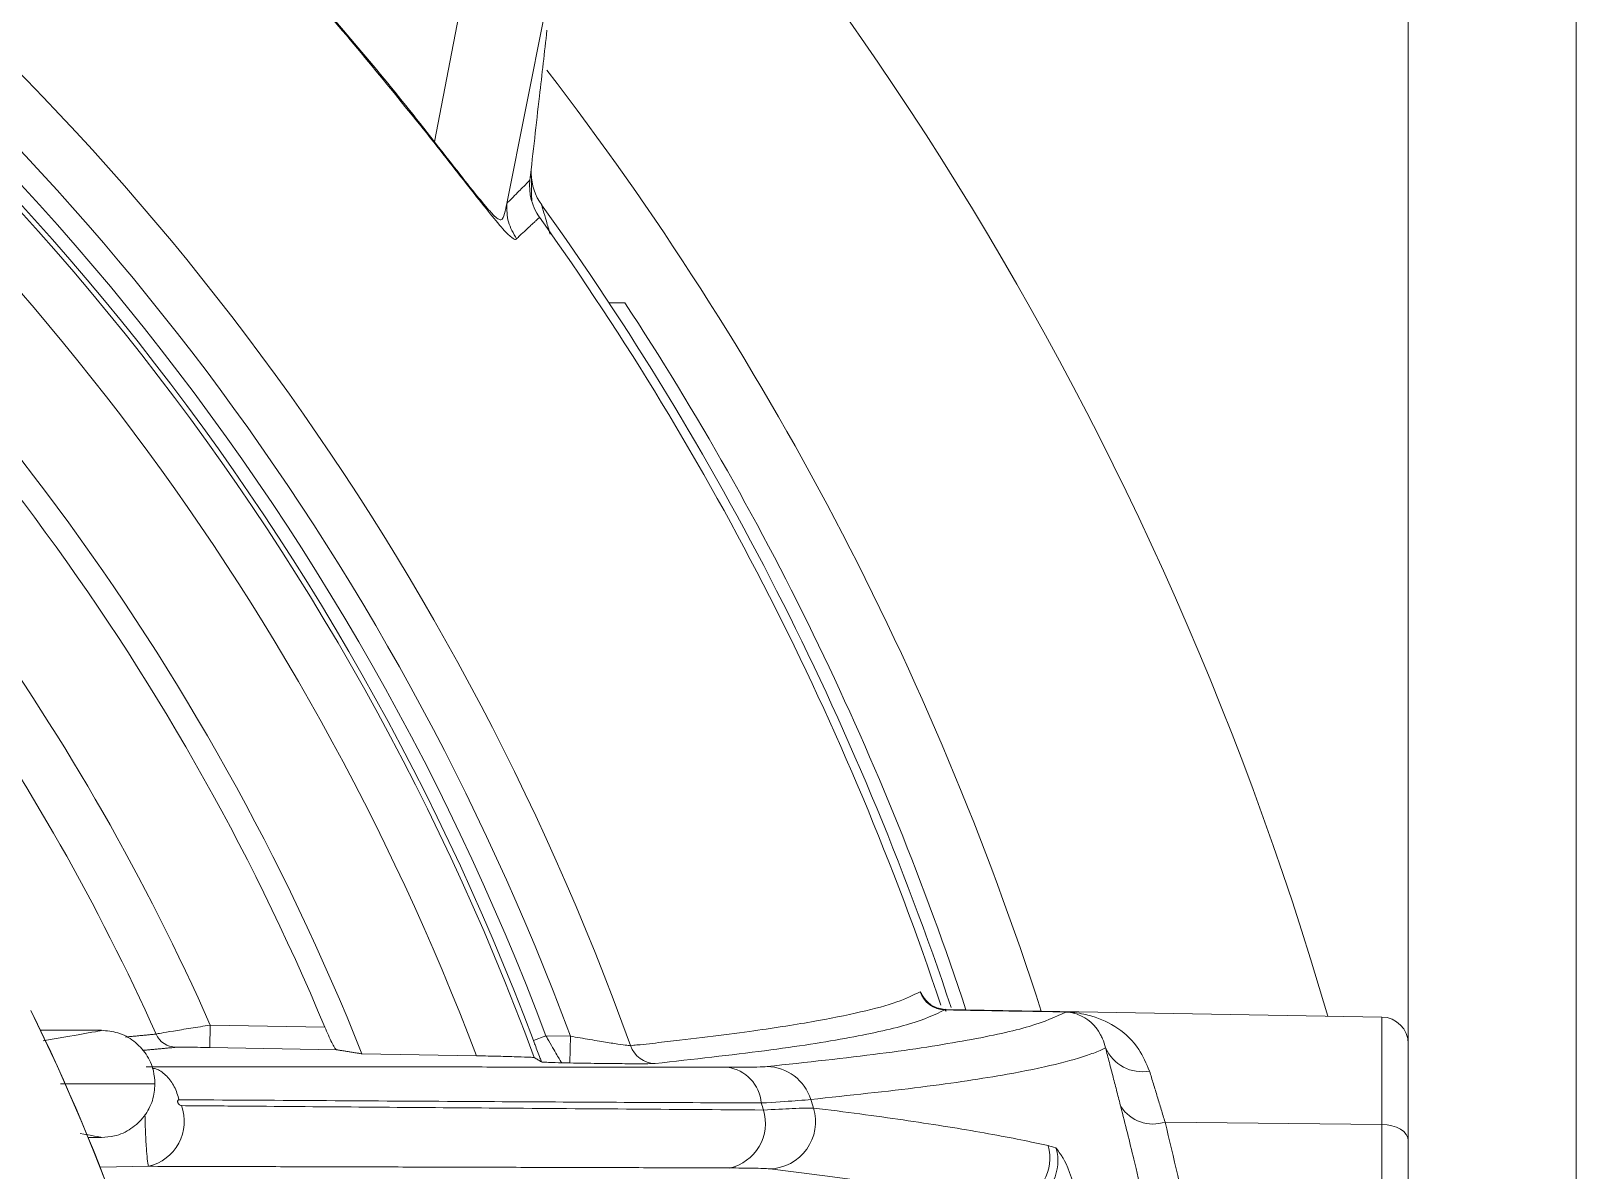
# Model space of a CAD drawing. Extents: x 16.7 to 113.1, y 4.5 to 84.5.
# Drawn here: x 109.13 to 110.861, y 36.786 to 38.061 of the extents above; entities that cross this region are included whole.
import ezdxf

# ---------------------------------------------------------------- set-up
doc = ezdxf.new("R2010")
doc.units = 0
doc.header["$MEASUREMENT"] = 0
doc.linetypes.add('SLD-SOLID', pattern=[0])
doc.layers.add('OBJECT', color=7, linetype='CONTINUOUS')

msp = doc.modelspace()

# ---------------------------------------------------------------- linework, layer by layer
at = {"layer": 'OBJECT', "linetype": 'SLD-SOLID', "lineweight": 15}
for p, q in [((110.6727, 44.0865), (110.6727, 36.265)), ((110.8607, 35.1139), (110.8607, 44.0865)), ((109.6274, 38.1723), (109.5821, 37.9367)), ((109.7056, 38.0808), (109.6632, 37.8677)), ((109.7775, 37.7565), (109.7955, 37.7565)), ((110.6432, 36.957), (110.1551, 36.9655)), ((109.3311, 36.9479), (109.3307, 36.9229)), ((109.3311, 36.9479), (109.4594, 36.9456)), ((110.6432, 36.8368), (110.6432, 36.957)), ((109.141, 36.9421), (109.2092, 36.9421)), ((109.693, 36.9308), (109.707, 36.936)), ((109.707, 36.936), (109.7344, 36.9356)), ((109.7344, 36.9356), (109.7339, 36.9056)), ((109.4722, 36.9204), (109.3307, 36.9229)), ((109.5009, 36.9158), (109.6292, 36.9136)), ((109.7339, 36.9056), (109.7247, 36.9057)), ((110.4004, 36.8393), (110.6432, 36.8368)), ((110.6432, 36.3568), (110.6432, 36.8368)), ((109.1943, 36.8221), (109.2092, 36.8221)), ((109.2622, 36.7899), (109.2077, 36.7889))]:
    msp.add_line(p, q, dxfattribs=at)
at = {"layer": 'OBJECT', "linetype": 'SLD-SOLID', "lineweight": 15, "flags": 128}
for points in [[(110.1547, 36.9657), (110.1538, 36.9655), (110.1449, 36.9672), (110.1386, 36.9704), (110.1346, 36.9735), (110.1324, 36.9759), (110.131, 36.9777), (110.1306, 36.9784), (110.1314, 36.9767)], [(109.144, 36.9303), (109.1478, 36.931), (109.1692, 36.9347), (109.1833, 36.9371), (109.1926, 36.9388), (109.1986, 36.9399), (109.2026, 36.9406), (109.2051, 36.9411), (109.2067, 36.9414), (109.2078, 36.9417), (109.2084, 36.9418), (109.2088, 36.9419), (109.2091, 36.942), (109.2092, 36.942), (109.2093, 36.942), (109.2093, 36.9421), (109.2093, 36.9421), (109.2093, 36.9421), (109.2093, 36.9421), (109.2093, 36.9421), (109.2093, 36.9421), (109.2092, 36.9421), (109.2092, 36.9421), (109.2092, 36.9421), (109.2092, 36.9421), (109.2092, 36.9421), (109.2092, 36.9421), (109.2092, 36.9421), (109.2092, 36.9421), (109.2092, 36.9421)], [(109.1853, 36.8267), (109.1895, 36.826), (109.1967, 36.8247), (109.2013, 36.8238), (109.2043, 36.8232), (109.2062, 36.8229), (109.2074, 36.8226), (109.2082, 36.8224), (109.2087, 36.8223), (109.209, 36.8223), (109.2092, 36.8222), (109.2092, 36.8222), (109.2093, 36.8221), (109.2093, 36.8221), (109.2093, 36.8221), (109.2093, 36.8221), (109.2093, 36.8221), (109.2093, 36.8221), (109.2093, 36.8221), (109.2092, 36.8221), (109.2092, 36.8221), (109.2092, 36.8221), (109.2092, 36.8221), (109.2092, 36.8221), (109.2092, 36.8221), (109.2092, 36.8221), (109.2092, 36.8221)], [(110.6727, 36.8188), (110.6721, 36.8223), (110.6705, 36.8256), (110.6677, 36.8287), (110.6641, 36.8314), (110.6596, 36.8336), (110.6545, 36.8353), (110.649, 36.8364), (110.6432, 36.8368)]]:
    msp.add_lwpolyline(points, dxfattribs=at)
at = {"layer": 'OBJECT', "linetype": 'SLD-SOLID', "lineweight": 15}
for centre, radius, start, end in [((106.9727, 35.9065), 3.76, 16.2407, 79.9678), ((106.9727, 35.9065), 3.0068, 19.7991, 86.1975), ((106.9727, 35.9065), 2.9472, 20.4368, 86.0663), ((106.9727, 35.9065), 2.9217, 20.6331, 58.8549), ((106.9727, 35.9065), 2.9067, 20.6331, 58.5533), ((106.9727, 35.9065), 2.901, 20.2713, 58.3816), ((106.9727, 35.9065), 2.841, 20.7614, 53.9816), ((106.9727, 35.9065), 2.7223, 21.7629, 51.3353), ((106.9727, 35.9065), 3.4547, 17.8189, 37.6483), ((106.9727, 35.9065), 2.6951, 22.6787, 50.6776), ((109.7032, 37.7815), 0.1968, 127.948, 128.1563), ((109.7526, 37.9021), 0.062, 181, 215.6734), ((109.7487, 37.8869), 0.06, 173.4816, 215.5044), ((106.9727, 35.9065), 3.36, 18.4108, 35.6734), ((106.9727, 35.9065), 3.35, 18.5143, 35.5044), ((106.9727, 35.9065), 2.5781, 23.8241, 47.5622), ((106.9727, 35.9065), 3.375, 18.2807, 33.2401), ((106.9727, 35.9065), 2.5186, 24.1756, 45.7698), ((110.1545, 36.995), 0.03, 198.8911, 268.9754), ((110.1545, 36.9951), 0.03, 198.9895, 268.9943), ((106.9722, 35.907), 2.3074, 332.557, 27.443), ((106.9722, 35.907), 2.3128, 332.557, 27.443), ((106.9722, 35.907), 2.4031, 333.8964, 26.1036), ((106.9722, 35.907), 2.4032, 0, 26.1036), ((110.2928, 36.9627), 0.00343, 179.3626, 180.6374), ((110.6427, 36.927), 0.03, 0, 89), ((109.2931, 36.9479), 0.0248, 203.744, 268.7656), ((109.8299, 36.9349), 0.0299, 199.4703, 268.7726), ((110.3751, 36.9411), 0.0454, 204.1451, 280.0652), ((109.904, 36.857), 0.0443, 4.981, 81.9458), ((109.9536, 36.8493), 0.0523, 17.2327, 88.7602), ((106.9727, 35.9065), 3.1248, 17.6308, 17.7829), ((106.9727, 35.9065), 3.1787, 17.364, 17.5454), ((109.2501, 36.8404), 0.0519, 283.4064, 19.6374), ((109.9017, 36.838), 0.0512, 282.3925, 16.906), ((109.9564, 36.8396), 0.0525, 271.4583, 17.2011), ((110.3869, 36.8803), 0.0431, 213.2467, 288.3211), ((110.2187, 36.7992), 0.0526, 286.946, 15.2621), ((110.2278, 36.7965), 0.0526, 294.466, 15.1019)]:
    msp.add_arc(centre, radius, start, end, dxfattribs=at)
for points, knots in [([(109.5816, 37.9362), (109.5383, 37.9897), (109.4519, 38.0965), (109.2644, 38.2964), (109.1071, 38.4279), (109.0025, 38.5154)], [0, 0, 0, 0, 0.2511476, 0.5022951, 1, 1, 1, 1]), ([(109.0029, 38.5159), (109.0029, 38.5159), (109.1104, 38.4323), (109.2646, 38.2963), (109.4521, 38.0968), (109.5399, 37.9909), (109.5821, 37.9367), (109.5821, 37.9367)], [0, 0, 0, 0, 0.0000029, 0.497705, 0.7488528, 0.9999971, 1, 1, 1, 1]), ([(109.6891, 37.8937), (109.6926, 37.925), (109.699, 37.9809), (109.7054, 38.0368), (109.7082, 38.0614)], [0, 0, 0, 0, 0.56, 1, 1, 1, 1]), ([(109.6741, 37.828), (109.6741, 37.828), (109.6729, 37.8269), (109.6706, 37.8261), (109.6536, 37.8449), (109.6333, 37.87), (109.6088, 37.9013), (109.5906, 37.9246), (109.5816, 37.9362)], [0, 0, 0, 0, 0.01186, 0.400274, 0.577865, 0.721206, 0.860697, 1, 1, 1, 1]), ([(109.5821, 37.9367), (109.5821, 37.9367), (109.5907, 37.9257), (109.6079, 37.9036), (109.6298, 37.8759), (109.6413, 37.8622), (109.6505, 37.8521), (109.6543, 37.8492), (109.6586, 37.8495), (109.6606, 37.8561), (109.6624, 37.8637), (109.6632, 37.8677), (109.6632, 37.8677)], [0, 0, 0, 0, 0.0000078, 0.1383356, 0.2766482, 0.3967948, 0.4172074, 0.570266, 0.5911972, 0.7945788, 0.9999922, 1, 1, 1, 1]), ([(109.6632, 37.8677), (109.6643, 37.8688), (109.6708, 37.8753), (109.6776, 37.8821), (109.683, 37.8876), (109.6866, 37.8912), (109.6887, 37.8934), (109.689, 37.8936), (109.6891, 37.8937)], [0, 0, 0, 0, 0.069093, 0.390745, 0.511364, 0.631984, 0.873208, 1, 1, 1, 1]), ([(109.6741, 37.828), (109.6705, 37.8341), (109.6634, 37.8464), (109.6632, 37.8606), (109.6632, 37.8677)], [0, 0, 0, 0, 0.5, 1, 1, 1, 1]), ([(109.7022, 37.8659), (109.7023, 37.8656), (109.7025, 37.8649), (109.7043, 37.8587), (109.7074, 37.8482), (109.7103, 37.8382), (109.7117, 37.8332)], [0, 0, 0, 0, 0.155021, 0.347856, 0.677523, 1, 1, 1, 1]), ([(109.6998, 37.852), (109.6997, 37.852), (109.6995, 37.8517), (109.6973, 37.8497), (109.6938, 37.8464), (109.6885, 37.8415), (109.6817, 37.8353), (109.6752, 37.8291), (109.6741, 37.828)], [0, 0, 0, 0, 0.1267922, 0.3680166, 0.4886377, 0.6092612, 0.9309105, 1, 1, 1, 1]), ([(109.8017, 36.9249), (109.8041, 36.9252), (109.816, 36.9264), (109.8643, 36.9317), (109.9337, 36.9403), (110.0068, 36.9516), (110.0616, 36.9626), (110.103, 36.9738), (110.1184, 36.9814), (110.1261, 36.9853)], [0, 0, 0, 0, 0.013096, 0.06548, 0.275026, 0.456132, 0.637292, 0.818619, 1, 1, 1, 1]), ([(110.1539, 36.965), (110.1427, 36.9597), (110.1201, 36.9492), (110.0508, 36.9339), (109.9579, 36.9192), (109.8721, 36.9098), (109.8293, 36.905)], [0, 0, 0, 0, 0.249637, 0.499418, 0.749636, 1, 1, 1, 1]), ([(110.2894, 36.9626), (110.2696, 36.963), (110.2245, 36.9637), (110.1793, 36.9645), (110.1539, 36.965)], [0, 0, 0, 0, 0.43736, 1, 1, 1, 1]), ([(110.154, 36.9651), (110.1819, 36.9646), (110.2271, 36.9638), (110.2722, 36.963), (110.2894, 36.9627)], [0, 0, 0, 0, 0.619548, 1, 1, 1, 1]), ([(109.2704, 36.9379), (109.2719, 36.9382), (109.2751, 36.9389), (109.2892, 36.9412), (109.3086, 36.9444), (109.3237, 36.9467), (109.3311, 36.9479)], [0, 0, 0, 0, 0.232815, 0.483651, 0.743899, 1, 1, 1, 1]), ([(109.4594, 36.9456), (109.4608, 36.9425), (109.4634, 36.9364), (109.4672, 36.9283), (109.4702, 36.9227), (109.4717, 36.9206), (109.4721, 36.9204), (109.4722, 36.9204)], [0, 0, 0, 0, 0.243971, 0.488094, 0.725805, 0.945379, 1, 1, 1, 1]), ([(109.9547, 36.9015), (109.9988, 36.9063), (110.0869, 36.9159), (110.1827, 36.9309), (110.2543, 36.9464), (110.2777, 36.9572), (110.2894, 36.9626)], [0, 0, 0, 0, 0.249629, 0.499406, 0.749629, 1, 1, 1, 1]), ([(110.2894, 36.9627), (110.29, 36.9627), (110.2914, 36.9626), (110.2952, 36.9624), (110.3049, 36.9614), (110.3327, 36.9551), (110.366, 36.9358), (110.3793, 36.9049), (110.383, 36.8964)], [0, 0, 0, 0, 0.008656, 0.020056, 0.062766, 0.226499, 0.787566, 1, 1, 1, 1]), ([(110.2894, 36.9626), (110.2895, 36.9626), (110.2898, 36.9626), (110.2906, 36.9626), (110.2925, 36.9624), (110.297, 36.9618), (110.3106, 36.9577), (110.323, 36.9475), (110.3312, 36.9313), (110.3327, 36.926), (110.3337, 36.9225)], [0, 0, 0, 0, 0.001968, 0.004635, 0.012569, 0.051252, 0.215812, 0.788411, 0.858959, 1, 1, 1, 1]), ([(109.2092, 36.9421), (109.2154, 36.9415), (109.2284, 36.9404), (109.2461, 36.9307), (109.2601, 36.9159), (109.268, 36.8987), (109.2688, 36.887), (109.2692, 36.8821)], [0, 0, 0, 0, 0.19834, 0.412972, 0.627088, 0.843128, 1, 1, 1, 1]), ([(109.7021, 36.9067), (109.7015, 36.9082), (109.6992, 36.9141), (109.6961, 36.9224), (109.6936, 36.9291), (109.693, 36.9308)], [0, 0, 0, 0, 0.201849, 0.805671, 1, 1, 1, 1]), ([(109.707, 36.936), (109.7076, 36.9349), (109.7102, 36.9305), (109.7145, 36.9229), (109.7192, 36.9147), (109.7226, 36.9089), (109.7243, 36.9061), (109.7246, 36.9058), (109.7247, 36.9057)], [0, 0, 0, 0, 0.075037, 0.30705, 0.521158, 0.719374, 0.908428, 1, 1, 1, 1]), ([(109.7344, 36.9356), (109.738, 36.9349), (109.7492, 36.933), (109.7668, 36.93), (109.7843, 36.9272), (109.7972, 36.9253), (109.8002, 36.9251), (109.8017, 36.9249)], [0, 0, 0, 0, 0.118808, 0.360562, 0.58298, 0.793288, 1, 1, 1, 1]), ([(109.3307, 36.9229), (109.326, 36.9229), (109.3167, 36.9231), (109.3045, 36.9232), (109.2956, 36.9232), (109.2935, 36.9231), (109.2926, 36.9231)], [0, 0, 0, 0, 0.26271, 0.5259, 0.77395, 1, 1, 1, 1]), ([(109.6292, 36.9136), (109.6307, 36.9135), (109.64, 36.9134), (109.6568, 36.913), (109.6763, 36.9125), (109.6894, 36.912), (109.6936, 36.9117), (109.694, 36.9116), (109.694, 36.9116)], [0, 0, 0, 0, 0.046485, 0.287341, 0.526558, 0.753441, 0.964006, 1, 1, 1, 1]), ([(110.3337, 36.9225), (110.3327, 36.9221), (110.3278, 36.9196), (110.3124, 36.9133), (110.2798, 36.9039), (110.2193, 36.8916), (110.1327, 36.8784), (110.0466, 36.8693), (110.0035, 36.8647)], [0, 0, 0, 0, 0.023416, 0.117081, 0.304416, 0.491808, 0.745832, 1, 1, 1, 1]), ([(109.266, 36.8998), (109.2679, 36.8994), (109.2738, 36.8983), (109.2826, 36.8912), (109.2915, 36.8796), (109.2947, 36.8695), (109.2963, 36.8644)], [0, 0, 0, 0, 0.132832, 0.422325, 0.711692, 1, 1, 1, 1]), ([(109.7247, 36.9057), (109.7247, 36.9057), (109.72, 36.9059), (109.7116, 36.9062), (109.7034, 36.9065), (109.7024, 36.9066), (109.7021, 36.9067)], [0, 0, 0, 0, 0.004901, 0.532787, 0.828447, 1, 1, 1, 1]), ([(109.8293, 36.905), (109.8271, 36.9049), (109.8229, 36.9047), (109.8047, 36.9047), (109.7799, 36.9049), (109.7548, 36.9052), (109.739, 36.9055), (109.7339, 36.9056)], [0, 0, 0, 0, 0.214382, 0.428502, 0.649665, 0.885239, 1, 1, 1, 1]), ([(109.9102, 36.9008), (109.9229, 36.9009), (109.9449, 36.9009), (109.9518, 36.9013), (109.9547, 36.9015)], [0, 0, 0, 0, 0.5767632, 1, 1, 1, 1]), ([(109.2692, 36.8821), (109.2686, 36.8759), (109.2674, 36.8629), (109.2578, 36.8452), (109.2429, 36.8312), (109.2258, 36.8233), (109.2141, 36.8225), (109.2092, 36.8221)], [0, 0, 0, 0, 0.19834, 0.412972, 0.627088, 0.843128, 1, 1, 1, 1]), ([(109.2963, 36.8644), (109.2962, 36.8644), (109.2958, 36.8644), (109.2952, 36.8642), (109.2947, 36.8636), (109.2945, 36.863), (109.2945, 36.8622), (109.2947, 36.8613), (109.2952, 36.8603), (109.2961, 36.8592), (109.2974, 36.8581), (109.2985, 36.8579), (109.299, 36.8578)], [0, 0, 0, 0, 0.034116, 0.149356, 0.234878, 0.299671, 0.36961, 0.439604, 0.524622, 0.634614, 0.805774, 1, 1, 1, 1]), ([(109.9482, 36.8608), (109.9255, 36.8609), (109.8119, 36.8614), (109.5956, 36.8625), (109.3999, 36.8638), (109.2963, 36.8644)], [0, 0, 0, 0, 0.105256, 0.526282, 1, 1, 1, 1]), ([(110.0035, 36.8647), (109.9997, 36.8643), (109.9914, 36.8635), (109.9672, 36.8619), (109.9501, 36.8609), (109.9482, 36.8608)], [0, 0, 0, 0, 0.423748, 0.934146, 1, 1, 1, 1]), ([(109.2622, 36.7899), (109.262, 36.7901), (109.2615, 36.7907), (109.2606, 36.7967), (109.2597, 36.8074), (109.2589, 36.8196), (109.2584, 36.8323), (109.2581, 36.8431), (109.258, 36.8478)], [0, 0, 0, 0, 0.091205, 0.336611, 0.548341, 0.634877, 0.842692, 1, 1, 1, 1]), ([(109.299, 36.8578), (109.3221, 36.8576), (109.4374, 36.8567), (109.6552, 36.855), (109.8484, 36.8536), (109.9507, 36.8529)], [0, 0, 0, 0, 0.105274, 0.526371, 1, 1, 1, 1]), ([(109.9507, 36.8529), (109.9624, 36.8535), (109.9906, 36.8551), (110.0006, 36.8551), (110.0066, 36.8551)], [0, 0, 0, 0, 0.41433, 1, 1, 1, 1]), ([(110.0066, 36.8551), (110.011, 36.8546), (110.0334, 36.8518), (110.0888, 36.8446), (110.1648, 36.8333), (110.228, 36.822), (110.2595, 36.8152), (110.2694, 36.8131)], [0, 0, 0, 0, 0.040495, 0.202477, 0.526502, 0.850527, 1, 1, 1, 1]), ([(110.4368, 36.3828), (110.4336, 36.4105), (110.4175, 36.5495), (110.3881, 36.7077), (110.3558, 36.837), (110.3508, 36.8566)], [0, 0, 0, 0, 0.1748503, 0.874791, 1, 1, 1, 1]), ([(110.4004, 36.8393), (110.4194, 36.7598), (110.4573, 36.6004), (110.4777, 36.4392), (110.4879, 36.3584)], [0, 0, 0, 0, 0.499145, 1, 1, 1, 1]), ([(110.2694, 36.8131), (110.272, 36.8124), (110.2751, 36.8116), (110.2782, 36.8104), (110.2786, 36.8103)], [0, 0, 0, 0, 0.853893, 1, 1, 1, 1]), ([(110.2851, 36.8007), (110.2855, 36.8001), (110.2892, 36.7949), (110.3025, 36.7593), (110.3229, 36.693), (110.344, 36.6083), (110.3619, 36.5188), (110.3754, 36.4306), (110.3798, 36.3829), (110.382, 36.3592)], [0, 0, 0, 0, 0.01992, 0.188445, 0.357463, 0.523111, 0.684471, 0.842463, 1, 1, 1, 1]), ([(109.9577, 36.7871), (109.9529, 36.7874), (109.9448, 36.7879), (109.9221, 36.788), (109.9127, 36.7881)], [0, 0, 0, 0, 0.584808, 1, 1, 1, 1]), ([(110.1991, 36.751), (110.1659, 36.7572), (110.0996, 36.7695), (110.005, 36.7812), (109.9577, 36.7871)], [0, 0, 0, 0, 0.499851, 1, 1, 1, 1])]:
    msp.add_open_spline(points, degree=3, knots=knots, dxfattribs=at)
for points in [[(109.6905, 37.9062), (109.6911, 37.87)], [(109.6632, 37.8677), (109.6632, 37.8677)], [(110.1261, 36.9853), (110.1261, 36.9853)], [(110.1261, 36.9853), (110.1314, 36.9767)], [(110.154, 36.9651), (110.1539, 36.965)], [(110.1551, 36.9634), (110.154, 36.9651)], [(109.2363, 36.9346), (109.2704, 36.9379)], [(109.2926, 36.9231), (109.2551, 36.9196)], [(109.4722, 36.9204), (109.5009, 36.9158)], [(109.694, 36.9116), (109.7021, 36.9067)], [(110.3508, 36.8566), (110.3337, 36.9225)], [(109.2594, 36.9014), (109.9102, 36.9008)], [(110.383, 36.8964), (110.4004, 36.8393)], [(109.2692, 36.8821), (109.1632, 36.8821)], [(110.2786, 36.8103), (110.2851, 36.8007)], [(109.9127, 36.7881), (109.2622, 36.7899)]]:
    msp.add_open_spline(points, degree=1, dxfattribs=at)

doc.saveas('drawing.dxf')
